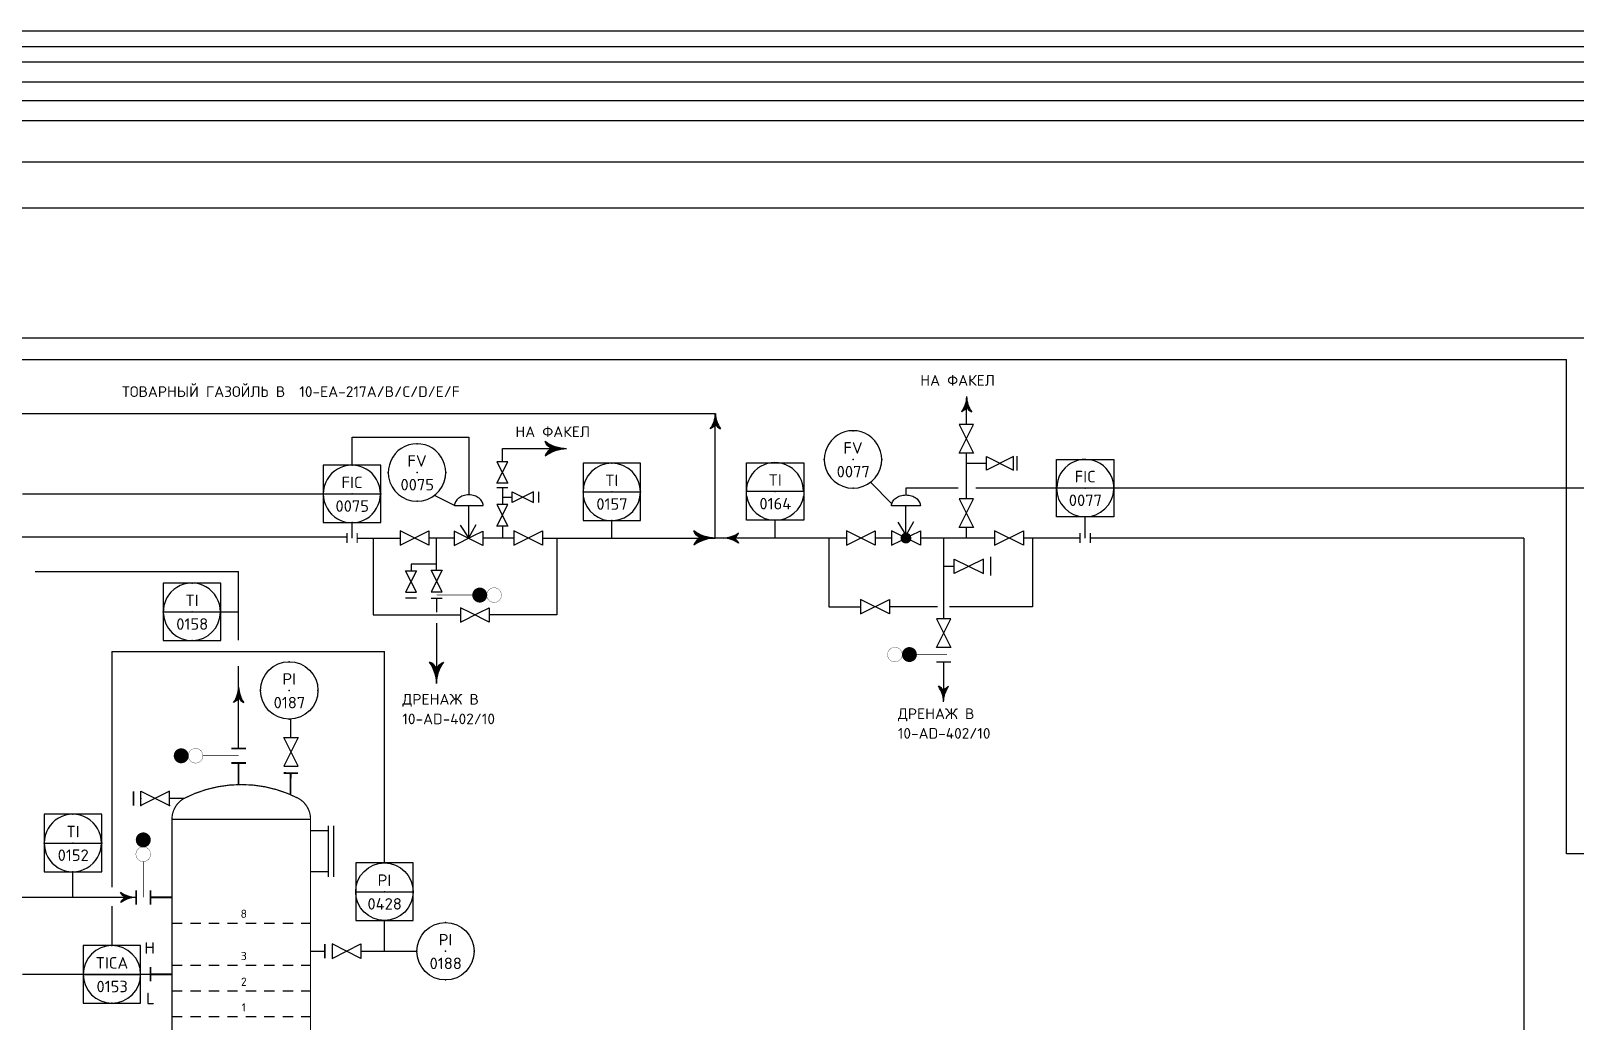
# Model space of a CAD drawing. Extents: x 78 to 490, y 181 to 404.
# Drawn here: x 231.63 to 250.44, y 199.01 to 211.07 of the extents above; entities that cross this region are included whole.
import ezdxf
from ezdxf.enums import TextEntityAlignment as Align

# ---------------------------------------------------------------- set-up
doc = ezdxf.new("R2010")
doc.units = 0
for name, pattern in [('DASHED', [0.1875, 0.125, -0.0625]), ('HIDDEN', [0.125, 0.0625, -0.0625]), ('SDASH', [0.09375, 0.046875, -0.046875])]:
    doc.linetypes.add(name, pattern=pattern)
doc.layers.get('0').update_dxf_attribs({"linetype": 'CONTINUOUS'})
for name, color, linetype in [('IN-ATTRIBS', 7, 'CONTINUOUS'), ('IN-ELECTRICAL', 7, 'HIDDEN'), ('IN-INST-TAP', 7, 'CONTINUOUS'), ('IN-INSTRUMENT', 7, 'SDASH'), ('IN-MAJ-PROC', 7, 'CONTINUOUS'), ('IN-PNEUMATIC', 7, 'CONTINUOUS'), ('IN-SOFTWARE', 7, 'CONTINUOUS'), ('IN-TEXT', 51, 'CONTINUOUS')]:
    doc.layers.add(name, color=color, linetype=linetype)
doc.styles.add('ATTRIBS', font='SIMPLEX', dxfattribs={"width": 0.8, "height": 0.125})
doc.styles.add('NARROW', font='simplex', dxfattribs={"width": 0.75, "height": 0.1})
doc.styles.add('S1', font='simplex.shx')
doc.styles.add('SIMPLEX', font='SIMPLEX.shx')

# ---------------------------------------------------------------- blocks, each defined once
blk = doc.blocks.new('PH29')
at = {"layer": 'IN-ATTRIBS'}
for p in [(0, 0.25), (-0.25, 0), (0, 0), (0.25, 0), (0, -0.25)]:
    blk.add_point(p, dxfattribs=at)
at = {"layer": 'IN-ATTRIBS', "flags": 1}
for tag, style, width, p in [('IDNUM', 'ATTRIBS', 0.8, (0.009, 0.584)), ('DWGNO', 'ATTRIBS', 0.8, (0.003, 0.447)), ('FILENO', 'ATTRIBS', 0.8, (-0.003, 0.311)), ('LOC', 'ATTRIBS', 0.8, (-0.08, -0.422)), ('SIG', 'ATTRIBS', 0.8, (-0.087, -0.563)), ('INSTALL', 'ATTRIBS', 0.8, (-0.087, -0.699)), ('SERV', 'ATTRIBS', 0.8, (-0.083, -0.838)), ('DATE', 'ATTRIBS', 0.8, (-0.088, -0.969)), ('DES', 'NARROW', 0.75, (-0.087, -1.102)), ('CSYS', 'NARROW', 0.75, (-0.087, -1.243))]:
    blk.add_attdef(tag, text='', height=0.1, dxfattribs=dict(at, style=style, width=width)).set_placement(p, align=Align.CENTER)
at = {"layer": 'IN-ATTRIBS', "style": 'ATTRIBS', "flags": 1}
blk.add_attdef('SYSCDI', text='', height=0.1, dxfattribs=at).set_placement((-0.312, 0.312), align=Align.RIGHT)
at = {"layer": 'IN-ATTRIBS', "style": 'S1'}
for tag, p in [('XT', (0.324, 0.257)), ('A1', (0.323, 0.115)), ('A2', (0.323, -0.035)), ('A3', (0.323, -0.185)), ('RES', (0.323, -0.342))]:
    blk.add_attdef(tag, p, '', height=0.1, dxfattribs=at)
at = {"layer": 'IN-ATTRIBS', "style": 'ATTRIBS'}
blk.add_attdef('SYSCDV', text='', height=0.1, dxfattribs=at).set_placement((-0.312, 0.141), align=Align.RIGHT)
at = {"layer": 'IN-ATTRIBS', "style": 'S1'}
for tag, p in [('INSTTYPE', (0, 0.05)), ('TAGNUM', (0.002, -0.156)), ('MD', (0.402, -0.565)), ('SZ', (0.402, -0.696))]:
    blk.add_attdef(tag, text='', height=0.1, dxfattribs=at).set_placement(p, align=Align.CENTER)
blk = doc.blocks.new('BUBTEXT')
at = {"layer": 'IN-ATTRIBS'}
for p in [(0, 0.25), (-0.25, 0), (0, 0), (0.25, 0), (0, -0.25)]:
    blk.add_point(p, dxfattribs=at)
at = {"layer": 'IN-ATTRIBS', "flags": 1}
for tag, style, width, p in [('IDNUM', 'ATTRIBS', 0.8, (0.009, 0.584)), ('DWGNO', 'ATTRIBS', 0.8, (0.003, 0.447)), ('FILENO', 'ATTRIBS', 0.8, (-0.003, 0.311)), ('LOC', 'ATTRIBS', 0.8, (-0.08, -0.422)), ('SIG', 'ATTRIBS', 0.8, (-0.087, -0.563)), ('INSTALL', 'ATTRIBS', 0.8, (-0.087, -0.699)), ('SERV', 'ATTRIBS', 0.8, (-0.083, -0.838)), ('DATE', 'ATTRIBS', 0.8, (-0.088, -0.969)), ('DES', 'NARROW', 0.75, (-0.087, -1.102)), ('CSYS', 'NARROW', 0.75, (-0.087, -1.243))]:
    blk.add_attdef(tag, text='', height=0.1, dxfattribs=dict(at, style=style, width=width)).set_placement(p, align=Align.CENTER)
at = {"layer": 'IN-ATTRIBS', "style": 'ATTRIBS', "flags": 1}
blk.add_attdef('SYSCDI', text='', height=0.1, dxfattribs=at).set_placement((-0.312, 0.312), align=Align.RIGHT)
at = {"layer": 'IN-ATTRIBS', "style": 'S1'}
for tag, p in [('XT', (0.324, 0.257)), ('A1', (0.323, 0.115)), ('A2', (0.323, -0.035)), ('A3', (0.323, -0.185)), ('RES', (0.323, -0.342))]:
    blk.add_attdef(tag, p, '', height=0.1, dxfattribs=at)
at = {"layer": 'IN-ATTRIBS', "style": 'ATTRIBS'}
blk.add_attdef('SYSCDV', text='', height=0.1, dxfattribs=at).set_placement((-0.312, 0.141), align=Align.RIGHT)
at = {"layer": 'IN-ATTRIBS', "style": 'S1'}
for tag, p in [('INSTTYPE', (0, 0.05)), ('TAGNUM', (0.002, -0.156)), ('MD', (0.402, -0.565)), ('SZ', (0.402, -0.696))]:
    blk.add_attdef(tag, text='', height=0.1, dxfattribs=at).set_placement(p, align=Align.CENTER)

msp = doc.modelspace()

# ---------------------------------------------------------------- hatches: boundary and pattern name
msp.add_hatch(color=2).paths.add_polyline_path([(242.331, 203.565, 0.373738), (242.243, 203.488, -0.070186), (242.243, 203.463, 0.373738), (242.331, 203.387, 1)])

# ---------------------------------------------------------------- linework, layer by layer
at = {"color": 6}
for p, q in [((79.948, 211.074), (463.566, 211.074)), ((233.348, 201.471), (235.036, 201.471)), ((235.036, 199.862), (235.211, 199.862))]:
    msp.add_line(p, q, dxfattribs=at)
at = {"color": 5, "linetype": 'Continuous'}
for p, q in [((130.052, 210.227), (288.944, 210.227)), ((243.026, 206.278), (243.026, 206.601)), ((237.373, 205.824), (237.373, 205.985)), ((237.373, 205.985), (238.127, 205.985)), ((243.026, 205.372), (243.026, 205.928)), ((243.026, 205.806), (243.271, 205.806)), ((237.373, 205.507), (237.373, 205.303)), ((237.373, 205.392), (237.491, 205.392)), ((237.373, 205.04), (237.373, 204.895)), ((235.799, 204.895), (235.799, 203.958)), ((236.572, 204.505), (236.572, 204.895)), ((238.037, 204.895), (238.037, 203.958)), ((241.351, 204.895), (241.351, 204.058)), ((243.83, 204.895), (243.83, 204.058)), ((236.572, 204.579), (236.26, 204.579)), ((236.26, 204.579), (236.26, 204.496)), ((242.747, 204.552), (242.878, 204.552)), ((236.572, 204.159), (236.572, 203.994)), ((235.799, 203.958), (236.863, 203.958)), ((238.037, 203.958), (237.213, 203.958)), ((241.351, 204.058), (241.737, 204.058)), ((242.675, 204.058), (242.087, 204.058)), ((243.83, 204.058), (242.819, 204.058)), ((236.572, 203.858), (236.572, 203.635)), ((236.572, 203.635), (236.572, 203.123)), ((242.747, 203.388), (242.747, 202.974)), ((236.401, 202.998), (236.401, 202.998))]:
    msp.add_line(p, q, dxfattribs=at)
at = {"color": 3}
for p, q in [((169.819, 209.983), (307.275, 209.983)), ((192.87, 209.478), (288.944, 209.478)), ((205.698, 208.919), (288.902, 208.919))]:
    msp.add_line(p, q, dxfattribs=at)
at = {"color": 3, "linetype": 'Continuous'}
for p, q in [((250.921, 207.331), (223.278, 207.331)), ((223.54, 207.069), (250.337, 207.069)), ((250.337, 201.047), (250.337, 207.069)), ((223.995, 206.413), (239.966, 206.413)), ((239.966, 204.895), (239.966, 206.413)), ((224.708, 204.911), (235.479, 204.911)), ((235.604, 204.895), (236.126, 204.895)), ((236.784, 204.895), (236.476, 204.895)), ((237.512, 204.895), (237.134, 204.895)), ((237.862, 204.895), (239.966, 204.895)), ((241.563, 204.895), (239.966, 204.895)), ((242.114, 204.895), (241.913, 204.895)), ((243.369, 204.895), (242.464, 204.895)), ((244.409, 204.895), (243.719, 204.895)), ((249.816, 204.895), (244.534, 204.895)), ((249.816, 204.895), (249.816, 194.264)), ((231.681, 204.486), (234.16, 204.486)), ((234.16, 203.653), (234.16, 204.486)), ((234.16, 202.33), (234.16, 203.333)), ((253.81, 201.047), (250.337, 201.047)), ((232.911, 200.518), (229.862, 200.518))]:
    msp.add_line(p, q, dxfattribs=at)
at = {"color": 2}
for p, q in [((243.644, 205.719), (243.644, 205.893)), ((237.439, 205.507), (237.307, 205.507)), ((237.491, 205.458), (237.753, 205.327)), ((237.753, 205.458), (237.491, 205.327)), ((237.491, 205.327), (237.491, 205.458)), ((237.753, 205.327), (237.753, 205.458)), ((237.818, 205.327), (237.818, 205.458)), ((236.789, 205.29), (237.139, 205.29)), ((236.964, 204.896), (236.964, 205.29)), ((242.464, 205.289), (242.114, 205.289)), ((242.289, 204.895), (242.289, 205.289)), ((242.464, 204.808), (242.114, 204.983)), ((242.464, 204.808), (242.114, 204.983)), ((243.321, 204.439), (243.321, 204.665)), ((236.325, 204.496), (236.194, 204.234)), ((236.325, 204.234), (236.194, 204.496)), ((236.194, 204.496), (236.325, 204.496)), ((236.194, 204.234), (236.325, 204.234)), ((236.194, 204.168), (236.325, 204.168)), ((236.638, 204.159), (236.507, 204.159)), ((241.737, 203.971), (242.087, 204.146)), ((242.087, 203.971), (241.737, 204.146)), ((241.737, 204.146), (241.737, 203.971)), ((242.087, 204.146), (242.087, 203.971)), ((242.66, 203.388), (242.835, 203.388)), ((233.494, 201.723), (233.319, 201.723))]:
    msp.add_line(p, q, dxfattribs=at)
at = {"linetype": 'Continuous'}
for p, q in [((235.191, 205.433), (235.891, 205.433)), ((238.355, 205.458), (239.055, 205.458)), ((241.045, 205.463), (240.345, 205.463)), ((244.822, 205.504), (244.122, 205.504)), ((233.242, 203.996), (233.942, 203.996)), ((231.792, 201.18), (232.492, 201.18)), ((235.586, 200.587), (236.286, 200.587)), ((232.266, 199.58), (232.966, 199.58))]:
    msp.add_line(p, q, dxfattribs=at)
at = {"color": 7}
for p, q in [((236.964, 204.896), (236.863, 205.054)), ((236.964, 204.896), (237.054, 205.061)), ((242.293, 204.93), (242.192, 205.089)), ((242.293, 204.93), (242.384, 205.095))]:
    msp.add_line(p, q, dxfattribs=at)
msp.add_line((233.942, 203.996), (234.16, 203.996))
at = {"color": 5, "linetype": 'DASHED'}
for p, q in [((233.348, 200.205), (235.036, 200.205)), ((233.348, 199.69), (235.036, 199.69)), ((233.348, 199.378), (235.036, 199.378)), ((233.348, 199.065), (235.036, 199.065))]:
    msp.add_line(p, q, dxfattribs=at)
at = {"color": 5, "linetype": 'Continuous'}
for points in [[(243.028, 206.621, -0.150368), (242.965, 206.433)], [(243.028, 206.496, -0.206864), (242.965, 206.433)], [(243.028, 206.496, 0.206864), (243.09, 206.433)], [(238.155, 205.983, -0.150368), (237.892, 206.07)], [(237.98, 205.983, -0.206864), (237.892, 206.07)], [(237.98, 205.983, 0.206864), (237.892, 205.895)], [(236.572, 203.298, 0.206864), (236.485, 203.385)], [(236.572, 203.123, -0.150368), (236.66, 203.385)], [(236.572, 203.298, -0.206864), (236.66, 203.385)], [(242.747, 203.027, 0.206864), (242.684, 203.089, 0.206864)], [(242.747, 203.027, -0.206864), (242.809, 203.089, -0.206864)], [(242.747, 202.902, -0.150368), (242.809, 203.089, -0.150368)]]:
    msp.add_lwpolyline(points, format="xyb", dxfattribs=at)
at = {"color": 3, "linetype": 'Continuous'}
for points in [[(239.968, 206.413, 0.150368), (240.03, 206.226)], [(239.968, 206.288, -0.206864), (239.905, 206.226)], [(239.968, 206.288, 0.206864), (240.03, 206.226)], [(240.063, 204.895, 0.150368), (240.25, 204.958)], [(240.188, 204.895, 0.206864), (240.25, 204.958)], [(240.188, 204.895, -0.206864), (240.25, 204.833)], [(234.16, 203.08, 0.150368), (234.223, 202.893)], [(234.16, 202.955, -0.206864), (234.098, 202.893)], [(234.16, 202.955, 0.206864), (234.223, 202.893)]]:
    msp.add_lwpolyline(points, format="xyb", dxfattribs=at)
at = {"color": 2}
for points in [[(242.938, 205.928), (243.113, 206.278), (242.938, 206.278), (243.113, 205.928)], [(237.307, 205.824), (237.439, 205.562), (237.307, 205.562), (237.439, 205.824)], [(243.598, 205.887), (243.271, 205.724), (243.271, 205.887), (243.598, 205.724)], [(237.307, 205.303), (237.439, 205.04), (237.307, 205.04), (237.439, 205.303)], [(242.938, 205.372), (243.113, 205.022), (242.938, 205.022), (243.113, 205.372)], [(236.126, 204.808), (236.476, 204.983), (236.476, 204.808), (236.126, 204.983)], [(237.512, 204.808), (237.862, 204.983), (237.862, 204.808), (237.512, 204.983)], [(241.913, 204.808), (241.563, 204.983), (241.563, 204.808), (241.913, 204.983)], [(243.719, 204.808), (243.369, 204.983), (243.369, 204.808), (243.719, 204.983)], [(236.638, 204.242), (236.507, 204.505), (236.638, 204.505), (236.507, 204.242)], [(243.232, 204.64), (242.878, 204.463), (242.878, 204.64), (243.232, 204.463)], [(242.66, 203.563), (242.835, 203.913), (242.66, 203.913), (242.835, 203.563)], [(234.884, 202.116), (234.709, 202.466), (234.884, 202.466), (234.709, 202.116)], [(233.319, 201.811), (232.969, 201.636), (232.969, 201.811), (233.319, 201.636)], [(235.298, 199.775), (235.648, 199.95), (235.648, 199.775), (235.298, 199.95)]]:
    msp.add_lwpolyline(points, close=True, dxfattribs=at)
for points in [[(239.055, 205.404), (239.055, 205.808), (238.355, 205.808), (238.355, 205.404)], [(240.345, 205.409), (240.345, 205.813), (241.045, 205.813), (241.045, 205.409)], [(244.122, 205.45), (244.122, 205.854), (244.822, 205.854), (244.822, 205.45)], [(235.891, 205.379), (235.891, 205.783), (235.191, 205.783), (235.191, 205.379)], [(244.822, 205.45), (244.822, 205.154), (244.122, 205.154), (244.122, 205.45)], [(235.191, 205.379), (235.191, 205.083), (235.891, 205.083), (235.891, 205.379)], [(238.355, 205.404), (238.355, 205.108), (239.055, 205.108), (239.055, 205.404)], [(241.045, 205.409), (241.045, 205.113), (240.345, 205.113), (240.345, 205.409)], [(233.942, 203.943), (233.942, 204.346), (233.242, 204.346), (233.242, 203.943)], [(233.242, 203.943), (233.242, 203.646), (233.942, 203.646), (233.942, 203.943)], [(232.492, 201.126), (232.492, 201.53), (231.792, 201.53), (231.792, 201.126)], [(231.792, 201.126), (231.792, 200.83), (232.492, 200.83), (232.492, 201.126)], [(232.966, 199.526), (232.966, 199.93), (232.266, 199.93), (232.266, 199.526)], [(232.266, 199.526), (232.266, 199.23), (232.966, 199.23), (232.966, 199.526)]]:
    msp.add_lwpolyline(points)
for points in [[(237.139, 205.29, 0.126822), (237.127, 205.338, 0.10607), (237.088, 205.382, 0.085783), (237.033, 205.41, 0.075445), (236.964, 205.421, 0.075445), (236.895, 205.41, 0.085783), (236.84, 205.382, 0.10607), (236.801, 205.338, 0.126822), (236.789, 205.29)], [(242.114, 205.289, -0.126822), (242.126, 205.337, -0.10607), (242.165, 205.382, -0.085783), (242.22, 205.41, -0.075445), (242.289, 205.42, -0.075445), (242.358, 205.41, -0.085783), (242.412, 205.382, -0.10607), (242.451, 205.337, -0.126822), (242.464, 205.289)]]:
    msp.add_lwpolyline(points, format="xyb", dxfattribs=at)
for points, const_width in [([(235.479, 204.958), (235.479, 204.833)], 0.015), ([(235.604, 204.958), (235.604, 204.833)], 0.015), ([(244.409, 204.958), (244.409, 204.833)], 0.015), ([(244.534, 204.958), (244.534, 204.833)], 0.015), ([(237.01, 204.201), (236.572, 204.201)], 0.007), ([(242.419, 203.476), (242.788, 203.476)], 0.007), ([(233.723, 202.243), (234.16, 202.243)], 0.007), ([(234.073, 202.33), (234.248, 202.33)], 0.021), ([(232.881, 201.636), (232.881, 201.811)], 0.021), ([(232.998, 200.955), (232.998, 200.518)], 0.007), ([(232.911, 200.43), (232.911, 200.605)], 0.021)]:
    msp.add_lwpolyline(points, dxfattribs=dict(at, const_width=const_width))
for points in [[(236.901, 204.923), (236.784, 204.981), (236.784, 204.806), (237.018, 204.923)], [(237.018, 204.923), (237.134, 204.981), (237.134, 204.806), (236.901, 204.923)], [(242.114, 204.983), (242.114, 204.808), (242.23, 204.866)], [(242.114, 204.983), (242.114, 204.808), (242.23, 204.866)], [(242.347, 204.925), (242.464, 204.983), (242.464, 204.808)], [(236.979, 203.987), (236.863, 204.045), (236.863, 203.87), (237.096, 203.987)], [(237.096, 203.987), (237.213, 204.045), (237.213, 203.87), (236.979, 203.987)]]:
    msp.add_lwpolyline(points, dxfattribs=at)
at = {"color": 3}
for points in [[(239.791, 204.895, -0.206864), (239.704, 204.983)], [(239.966, 204.895, -0.150368), (239.704, 204.983)], [(239.791, 204.895, 0.206864), (239.704, 204.808)]]:
    msp.add_lwpolyline(points, format="xyb", dxfattribs=at)
at = {"color": 2}
for points, const_width in [([(242.321, 204.895, -1), (242.256, 204.895, -1)], 0.0656), ([(237.097, 204.246, -1), (237.097, 204.155, -1)], 0.091), ([(237.272, 204.29, -1), (237.272, 204.111, -1)], 0.0035), ([(242.154, 203.565, -1), (242.154, 203.387, -1)], 0.0035), ([(242.331, 203.565, -1), (242.331, 203.387, -1)], 0.0035), ([(233.461, 202.288, -1), (233.461, 202.197, -1)], 0.091), ([(233.636, 202.332, -1), (233.636, 202.154, -1)], 0.0035), ([(232.953, 201.218, 1), (233.044, 201.218, 1)], 0.091), ([(232.909, 201.043, 1), (233.087, 201.043, 1)], 0.0035)]:
    msp.add_lwpolyline(points, format="xyb", close=True, dxfattribs=dict(at, const_width=const_width))
at = {"color": 5, "linetype": 'Continuous'}
for points in [[(242.747, 204.895), (242.747, 203.913)], [(243.026, 204.895), (243.026, 205.022)]]:
    msp.add_lwpolyline(points, dxfattribs=at)
at = {"color": 6}
for points, const_width in [([(234.073, 202.155), (234.248, 202.155)], 0.021), ([(234.16, 201.892), (234.16, 202.155)], 0.021), ([(234.707, 202.033), (234.882, 202.031)], 0.021), ([(234.792, 201.769), (234.794, 202.032)], 0.021), ([(235.036, 201.33), (235.254, 201.33)], 0.015), ([(235.254, 201.392), (235.254, 200.767)], 0.015), ([(235.317, 201.392), (235.317, 200.767)], 0.015), ([(235.036, 200.83), (235.254, 200.83)], 0.015), ([(233.086, 200.43), (233.086, 200.605)], 0.021), ([(233.348, 200.518), (233.086, 200.518)], 0.021), ([(235.211, 199.95), (235.211, 199.775)], 0.021), ([(233.086, 199.493), (233.086, 199.668)], 0.021), ([(233.348, 199.58), (233.086, 199.58)], 0.021)]:
    msp.add_lwpolyline(points, dxfattribs=dict(at, const_width=const_width))
at = {"color": 6, "const_width": 0.015}
msp.add_lwpolyline([(235.036, 201.471, 0.267949), (234.89, 201.723, 0.242718), (233.494, 201.723, 0.267949), (233.348, 201.471), (233.348, 194.829, 0.267949), (233.494, 194.576, 0.242718), (234.89, 194.576, 0.267949), (235.036, 194.829)], format="xyb", close=True, dxfattribs=at)
msp.add_lwpolyline([(235.586, 200.937), (235.586, 200.237), (236.286, 200.237), (236.286, 200.937)], close=True)
for points in [[(232.786, 200.518, -0.206864), (232.723, 200.58)], [(232.911, 200.518, 0.150368), (232.723, 200.455)], [(232.786, 200.518, 0.206864), (232.723, 200.455)]]:
    msp.add_lwpolyline(points, format="xyb")
for centre in [(234.776, 203.039), (235.936, 200.587), (236.68, 199.862)]:
    msp.add_circle(centre, 0.35)
at = {"color": 5, "linetype": 'Continuous'}
for centre, radius, start, end in [((243.363, 206.628), 0.336, 181.3322, 215.5377), ((238.166, 205.512), 0.47, 91.3322, 125.5377), ((236.102, 203.112), 0.47, 1.3322, 35.5377), ((242.411, 202.894), 0.336, 1.3322, 35.5377)]:
    msp.add_arc(centre, radius, start, end, dxfattribs=at)
at = {"color": 3, "linetype": 'Continuous'}
for centre, start, end in [((239.632, 206.421), 324.4623, 358.6678), ((240.055, 204.559), 54.4623, 88.6678), ((233.825, 203.088), 324.4623, 358.6678)]:
    msp.add_arc(centre, 0.336, start, end, dxfattribs=at)
for centre, radius, start, end in [((241.644, 205.853), 0.35, 351.1529, 188.8471), ((236.333, 205.694), 0.35, 351.332, 189.0263), ((238.705, 205.458), 0.35, 360, 180), ((240.693, 205.466), 0.348, 359.6296, 180.3704), ((241.644, 205.853), 0.35, 188.8471, 351.1529), ((244.474, 205.505), 0.348, 357.5067, 180.3164), ((235.539, 205.435), 0.348, 359.6296, 180.3704), ((236.333, 205.694), 0.35, 189.0263, 351.332), ((235.539, 205.43), 0.348, 179.5934, 0.4066), ((238.703, 205.459), 0.352, 189.0144, 359.7803), ((244.472, 205.504), 0.35, 180.0246, 357.8114), ((240.695, 205.468), 0.355, 189.453, 350.547), ((233.59, 203.998), 0.348, 359.6836, 182.4933), ((233.59, 203.995), 0.348, 181.9776, 0.1993), ((232.14, 201.183), 0.348, 359.6296, 180.3704), ((232.14, 201.178), 0.348, 178.8556, 0.4035), ((232.918, 200.854), 0.336, 234.4623, 268.6678), ((232.616, 199.58), 0.35, 0, 180), ((232.616, 199.58), 0.35, 180, 0)]:
    msp.add_arc(centre, radius, start, end)
at = {"color": 3}
msp.add_arc((239.977, 204.425), 0.47, 91.3322, 125.5377, dxfattribs=at)
at = {"color": 2}
for p in [(232.969, 201.723), (233.319, 201.723)]:
    msp.add_point(p, dxfattribs=at)
at = {"color": 5, "linetype": 'Continuous'}
for points in [[(243.016, 206.541), (243.009, 206.465), (243.003, 206.503), (242.996, 206.452)], [(243.024, 206.581), (243.019, 206.479), (243.016, 206.541), (243.009, 206.465)], [(243.028, 206.621), (243.028, 206.496), (243.024, 206.581), (243.019, 206.479)], [(243.028, 206.621), (243.028, 206.496), (243.031, 206.581), (243.036, 206.479)], [(243.031, 206.581), (243.036, 206.479), (243.039, 206.541), (243.046, 206.465)], [(243.039, 206.541), (243.046, 206.465), (243.052, 206.503), (243.059, 206.452)], [(242.986, 206.467), (242.981, 206.441), (242.965, 206.433)], [(243.003, 206.503), (242.996, 206.452), (242.986, 206.467), (242.981, 206.441)], [(243.052, 206.503), (243.059, 206.452), (243.069, 206.467), (243.074, 206.441)], [(243.069, 206.467), (243.074, 206.441), (243.09, 206.433)], [(237.94, 206.04), (237.904, 206.047), (237.892, 206.07)], [(237.991, 206.016), (237.919, 206.027), (237.94, 206.04), (237.904, 206.047)], [(238.044, 205.998), (237.937, 206.009), (237.991, 206.016), (237.919, 206.027)], [(238.099, 205.987), (237.957, 205.994), (238.044, 205.998), (237.937, 206.009)], [(238.099, 205.978), (237.957, 205.971), (238.044, 205.967), (237.937, 205.956)], [(238.155, 205.983), (237.98, 205.983), (238.099, 205.987), (237.957, 205.994)], [(238.155, 205.983), (237.98, 205.983), (238.099, 205.978), (237.957, 205.971)], [(237.94, 205.925), (237.904, 205.918), (237.892, 205.895)], [(237.991, 205.949), (237.919, 205.938), (237.94, 205.925), (237.904, 205.918)], [(238.044, 205.967), (237.937, 205.956), (237.991, 205.949), (237.919, 205.938)], [(236.515, 203.338), (236.508, 203.374), (236.485, 203.385)], [(236.539, 203.287), (236.528, 203.359), (236.515, 203.338), (236.508, 203.374)], [(236.556, 203.234), (236.546, 203.341), (236.539, 203.287), (236.528, 203.359)], [(236.588, 203.234), (236.598, 203.341), (236.606, 203.287), (236.616, 203.359)], [(236.606, 203.287), (236.616, 203.359), (236.63, 203.338), (236.637, 203.374)], [(236.63, 203.338), (236.637, 203.374), (236.66, 203.385)], [(236.568, 203.179), (236.561, 203.32), (236.556, 203.234), (236.546, 203.341)], [(236.572, 203.123), (236.572, 203.298), (236.568, 203.179), (236.561, 203.32)], [(236.572, 203.123), (236.572, 203.298), (236.577, 203.179), (236.584, 203.32)], [(236.577, 203.179), (236.584, 203.32), (236.588, 203.234), (236.598, 203.341)], [(242.706, 203.055), (242.701, 203.081), (242.684, 203.089)], [(242.723, 203.019), (242.715, 203.071), (242.706, 203.055), (242.701, 203.081)], [(242.735, 202.981), (242.728, 203.058), (242.723, 203.019), (242.715, 203.071)], [(242.743, 202.942), (242.739, 203.043), (242.735, 202.981), (242.728, 203.058)], [(242.747, 202.902), (242.747, 203.027), (242.743, 202.942), (242.739, 203.043)], [(242.747, 202.902), (242.747, 203.027), (242.75, 202.942), (242.755, 203.043)], [(242.75, 202.942), (242.755, 203.043), (242.758, 202.981), (242.765, 203.058)], [(242.758, 202.981), (242.765, 203.058), (242.771, 203.019), (242.778, 203.071)], [(242.771, 203.019), (242.778, 203.071), (242.788, 203.055), (242.793, 203.081)], [(242.788, 203.055), (242.793, 203.081), (242.809, 203.089)]]:
    msp.add_solid(points, dxfattribs=at)
at = {"color": 3, "linetype": 'Continuous'}
for points in [[(239.965, 206.373), (239.96, 206.272), (239.956, 206.334), (239.949, 206.257)], [(239.968, 206.413), (239.968, 206.288), (239.965, 206.373), (239.96, 206.272)], [(239.968, 206.413), (239.968, 206.288), (239.971, 206.373), (239.976, 206.272)], [(239.971, 206.373), (239.976, 206.272), (239.979, 206.334), (239.986, 206.257)], [(239.927, 206.26), (239.922, 206.234), (239.905, 206.226)], [(239.944, 206.296), (239.936, 206.244), (239.927, 206.26), (239.922, 206.234)], [(239.956, 206.334), (239.949, 206.257), (239.944, 206.296), (239.936, 206.244)], [(239.979, 206.334), (239.986, 206.257), (239.992, 206.296), (239.999, 206.244)], [(239.992, 206.296), (239.999, 206.244), (240.009, 206.26), (240.014, 206.234)], [(240.009, 206.26), (240.014, 206.234), (240.03, 206.226)], [(240.063, 204.895), (240.188, 204.895), (240.102, 204.899), (240.204, 204.903)], [(240.063, 204.895), (240.188, 204.895), (240.102, 204.892), (240.204, 204.887)], [(240.102, 204.899), (240.204, 204.903), (240.142, 204.907), (240.219, 204.914)], [(240.102, 204.892), (240.204, 204.887), (240.142, 204.884), (240.219, 204.877)], [(240.142, 204.907), (240.219, 204.914), (240.18, 204.919), (240.231, 204.927)], [(240.142, 204.884), (240.219, 204.877), (240.18, 204.871), (240.231, 204.864)], [(240.18, 204.919), (240.231, 204.927), (240.216, 204.936), (240.242, 204.942)], [(240.18, 204.871), (240.231, 204.864), (240.216, 204.854), (240.242, 204.849)], [(240.216, 204.936), (240.242, 204.942), (240.25, 204.958)], [(240.216, 204.854), (240.242, 204.849), (240.25, 204.833)], [(234.149, 203.001), (234.142, 202.924), (234.136, 202.963), (234.129, 202.911)], [(234.157, 203.04), (234.152, 202.939), (234.149, 203.001), (234.142, 202.924)], [(234.16, 203.08), (234.16, 202.955), (234.157, 203.04), (234.152, 202.939)], [(234.16, 203.08), (234.16, 202.955), (234.164, 203.04), (234.169, 202.939)], [(234.164, 203.04), (234.169, 202.939), (234.172, 203.001), (234.179, 202.924)], [(234.172, 203.001), (234.179, 202.924), (234.185, 202.963), (234.192, 202.911)], [(234.119, 202.927), (234.114, 202.901), (234.098, 202.893)], [(234.136, 202.963), (234.129, 202.911), (234.119, 202.927), (234.114, 202.901)], [(234.185, 202.963), (234.192, 202.911), (234.202, 202.927), (234.207, 202.901)], [(234.202, 202.927), (234.207, 202.901), (234.223, 202.893)]]:
    msp.add_solid(points, dxfattribs=at)
at = {"color": 3}
for points in [[(239.751, 204.953), (239.715, 204.96), (239.704, 204.983)], [(239.802, 204.929), (239.73, 204.939), (239.751, 204.953), (239.715, 204.96)], [(239.802, 204.862), (239.73, 204.851), (239.751, 204.838), (239.715, 204.831)], [(239.855, 204.911), (239.748, 204.921), (239.802, 204.929), (239.73, 204.939)], [(239.855, 204.879), (239.748, 204.869), (239.802, 204.862), (239.73, 204.851)], [(239.91, 204.9), (239.768, 204.907), (239.855, 204.911), (239.748, 204.921)], [(239.91, 204.891), (239.768, 204.884), (239.855, 204.879), (239.748, 204.869)], [(239.966, 204.895), (239.791, 204.895), (239.91, 204.9), (239.768, 204.907)], [(239.966, 204.895), (239.791, 204.895), (239.91, 204.891), (239.768, 204.884)], [(239.751, 204.838), (239.715, 204.831), (239.704, 204.808)]]:
    msp.add_solid(points, dxfattribs=at)
for points in [[(232.757, 200.559), (232.731, 200.564), (232.723, 200.58)], [(232.793, 200.542), (232.742, 200.549), (232.757, 200.559), (232.731, 200.564)], [(232.831, 200.529), (232.754, 200.536), (232.793, 200.542), (232.742, 200.549)], [(232.871, 200.521), (232.769, 200.526), (232.831, 200.529), (232.754, 200.536)], [(232.911, 200.518), (232.786, 200.518), (232.871, 200.521), (232.769, 200.526)], [(232.757, 200.477), (232.731, 200.472), (232.723, 200.455)], [(232.793, 200.494), (232.742, 200.486), (232.757, 200.477), (232.731, 200.472)], [(232.831, 200.506), (232.754, 200.499), (232.793, 200.494), (232.742, 200.486)], [(232.871, 200.514), (232.769, 200.51), (232.831, 200.506), (232.754, 200.499)], [(232.911, 200.518), (232.786, 200.518), (232.871, 200.514), (232.769, 200.51)]]:
    msp.add_solid(points)
at = {"layer": 'IN-ATTRIBS'}
for p in [(232.969, 201.636), (233.319, 201.636)]:
    msp.add_point(p, dxfattribs=at)
at = {"layer": 'IN-ELECTRICAL', "color": 7, "linetype": 'Continuous'}
for p, q in [((242.925, 205.504), (242.289, 205.504)), ((244.122, 205.504), (243.14, 205.504))]:
    msp.add_line(p, q, dxfattribs=at)
at = {"layer": 'IN-ELECTRICAL'}
msp.add_line((232.966, 199.58), (232.966, 199.58), dxfattribs=at)
at = {"layer": 'IN-INST-TAP', "linetype": 'Continuous'}
for p, q in [((235.541, 205.783), (235.541, 206.125)), ((235.541, 204.895), (235.541, 205.083))]:
    msp.add_line(p, q, dxfattribs=at)
at = {"layer": 'IN-INST-TAP'}
for p, q in [((235.541, 206.125), (236.963, 206.125)), ((231.526, 205.433), (235.191, 205.433)), ((238.705, 204.895), (238.705, 205.108)), ((234.797, 202.466), (234.797, 202.689)), ((232.142, 200.518), (232.142, 200.83)), ((235.936, 199.862), (235.936, 200.237)), ((235.648, 199.862), (236.33, 199.862))]:
    msp.add_line(p, q, dxfattribs=at)
at = {"layer": 'IN-INST-TAP', "color": 7}
for p, q in [((242.117, 205.314), (241.856, 205.575)), ((244.472, 204.895), (244.472, 205.154))]:
    msp.add_line(p, q, dxfattribs=at)
at = {"layer": 'IN-INST-TAP', "color": 7, "linetype": 'Continuous'}
msp.add_line((240.695, 204.895), (240.695, 205.113), dxfattribs=at)
at = {"layer": 'IN-MAJ-PROC', "color": 3}
for p, q in [((307.75, 210.878), (120.858, 210.878)), ((162.178, 210.696), (307.557, 210.696)), ((168.61, 210.452), (289.123, 210.452))]:
    msp.add_line(p, q, dxfattribs=at)
at = {"layer": 'IN-MAJ-PROC', "color": 7}
msp.add_line((236.789, 205.29), (236.545, 205.415), dxfattribs=at)
at = {"layer": 'IN-PNEUMATIC'}
msp.add_line((236.963, 206.125), (236.963, 205.421), dxfattribs=at)
at = {"layer": 'IN-PNEUMATIC', "color": 7, "linetype": 'Continuous'}
msp.add_line((242.289, 205.504), (242.289, 205.42), dxfattribs=at)
at = {"layer": 'IN-SOFTWARE', "color": 7, "linetype": 'Continuous'}
msp.add_line((250.656, 205.504), (244.722, 205.504), dxfattribs=at)
at = {"layer": 'IN-SOFTWARE'}
for p, q in [((232.615, 203.515), (235.936, 203.515)), ((232.615, 203.515), (232.615, 203.199)), ((235.936, 200.937), (235.936, 203.515)), ((232.615, 203.199), (232.615, 200.643)), ((233.086, 199.58), (231.526, 199.58))]:
    msp.add_line(p, q, dxfattribs=at)
at = {"layer": 'IN-SOFTWARE', "linetype": 'Continuous'}
msp.add_line((232.615, 200.41), (232.616, 199.93), dxfattribs=at)

# ---------------------------------------------------------------- block references
at = {"layer": 'IN-INSTRUMENT', "color": 7, "xscale": 1.4, "yscale": 1.4, "zscale": 1.4}
for p, values in [((241.644, 205.853), {'INSTTYPE': 'FV', 'TAGNUM': '0077'}), ((240.695, 205.463), {'INSTTYPE': 'TI', 'TAGNUM': '0164'}), ((244.472, 205.504), {'INSTTYPE': 'FIC', 'TAGNUM': '0077'})]:
    msp.add_blockref('BUBTEXT', p, dxfattribs=at).add_auto_attribs(values)
at = {"layer": 'IN-INSTRUMENT', "xscale": 1.4, "yscale": 1.4, "zscale": 1.4}
for p, values in [((236.333, 205.694), {'INSTTYPE': 'FV', 'TAGNUM': '0075'}), ((238.705, 205.458), {'INSTTYPE': 'TI', 'TAGNUM': '0157'}), ((235.541, 205.433), {'INSTTYPE': 'FIC', 'TAGNUM': '0075'}), ((233.592, 203.996), {'INSTTYPE': 'TI', 'TAGNUM': '0158'}), ((234.776, 203.039), {'INSTTYPE': 'PI', 'TAGNUM': '0187'}), ((232.142, 201.18), {'INSTTYPE': 'TI', 'TAGNUM': '0152'}), ((235.936, 200.587), {'INSTTYPE': 'PI', 'TAGNUM': '0428'}), ((236.68, 199.862), {'INSTTYPE': 'PI', 'TAGNUM': '0188'})]:
    msp.add_blockref('PH29', p, dxfattribs=at).add_auto_attribs(values)
at = {"layer": 'IN-INSTRUMENT'}
ref = msp.add_blockref('PH29', (232.616, 199.58), dxfattribs=dict(at, xscale=1.4, yscale=1.4, zscale=1.4))
ref.add_attrib('INSTTYPE', 'TICА', dxfattribs={"layer": 'IN-ATTRIBS', "height": 0.14, "style": 'S1'}).set_placement((232.616, 199.65), align=Align.CENTER)
ref.add_attrib('TAGNUM', '0153', dxfattribs={"layer": 'IN-ATTRIBS', "height": 0.14, "style": 'S1'}).set_placement((232.619, 199.362), align=Align.CENTER)
ref.add_attrib('A1', 'Н', (233.012, 199.832), dxfattribs={"layer": 'IN-ATTRIBS', "height": 0.14, "style": 'S1'})
ref.add_attrib('A3', 'L', (233.034, 199.216), dxfattribs={"layer": 'IN-ATTRIBS', "height": 0.14, "style": 'S1'})

# ---------------------------------------------------------------- texts
at = {"color": 1, "linetype": 'Continuous', "style": 'SIMPLEX'}
for s, p in [('ТОВАРНЫЙ ГАЗОЙЛЬ В  10-ЕА-217А/B/C/D/E/F', (232.739, 206.614)), ('НА ФАКЕЛ', (242.463, 206.751)), ('НА ФАКЕЛ', (237.531, 206.125)), ('ДРЕНАЖ В', (236.154, 202.866)), ('ДРЕНАЖ В', (242.19, 202.69)), ('10-AD-402/10', (236.154, 202.627)), ('10-AD-402/10', (242.19, 202.451))]:
    msp.add_text(s, height=0.13, dxfattribs=at).set_placement(p)
at = {"layer": 'IN-TEXT', "color": 1, "style": 'S1'}
for s, p in [('8', (234.223, 200.268)), ('3', (234.223, 199.753)), ('2', (234.223, 199.44)), ('1', (234.223, 199.128))]:
    msp.add_text(s, height=0.1, dxfattribs=at).set_placement(p, align=Align.CENTER)

doc.saveas('drawing.dxf')
